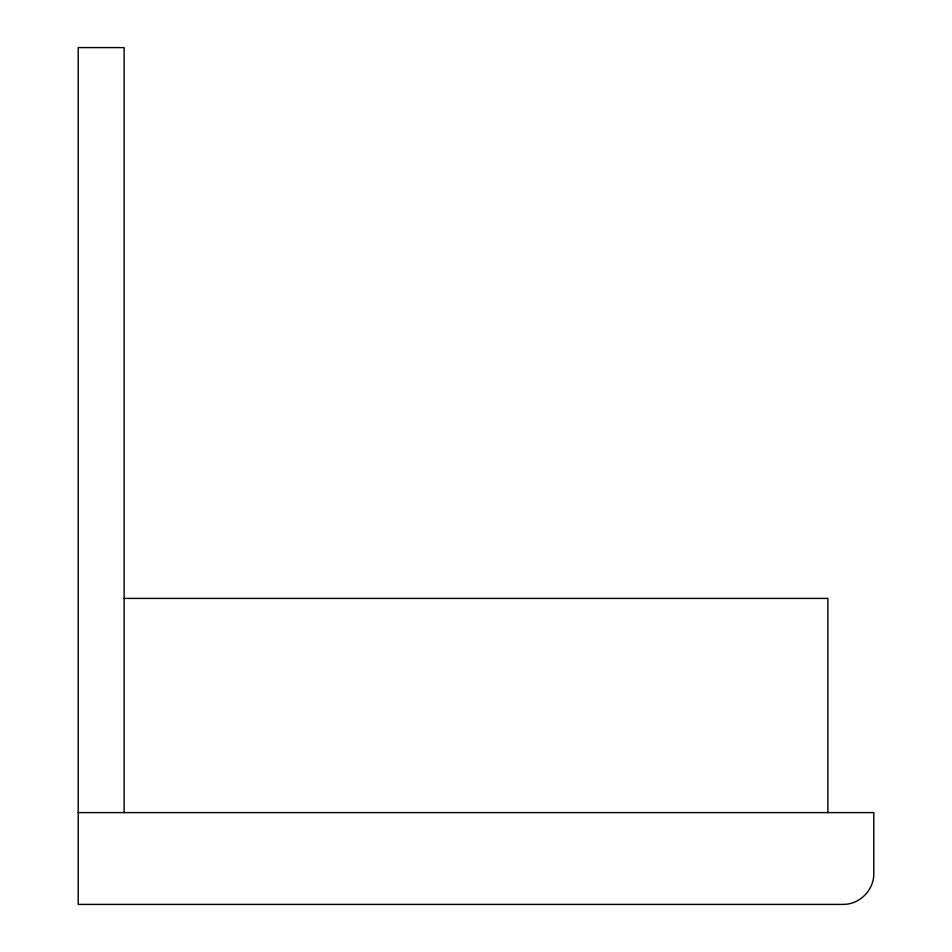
<?xml version="1.0" encoding="UTF-8"?>
<svg xmlns="http://www.w3.org/2000/svg" width="952" height="952" viewBox="0 0 952 952"><rect width="100%" height="100%" fill="white"/><g stroke="black" fill="none" stroke-linecap="round" stroke-linejoin="round"><path stroke-width="1.43" d="M124.105 598.403L827.895 598.403L827.895 812.603M78.195 812.603L873.805 812.603L873.805 873.805C873.9 890.179 859.573 904.507 843.198 904.4L78.195 904.4L78.195 47.6L124.105 47.6L124.105 812.603"/></g></svg>
